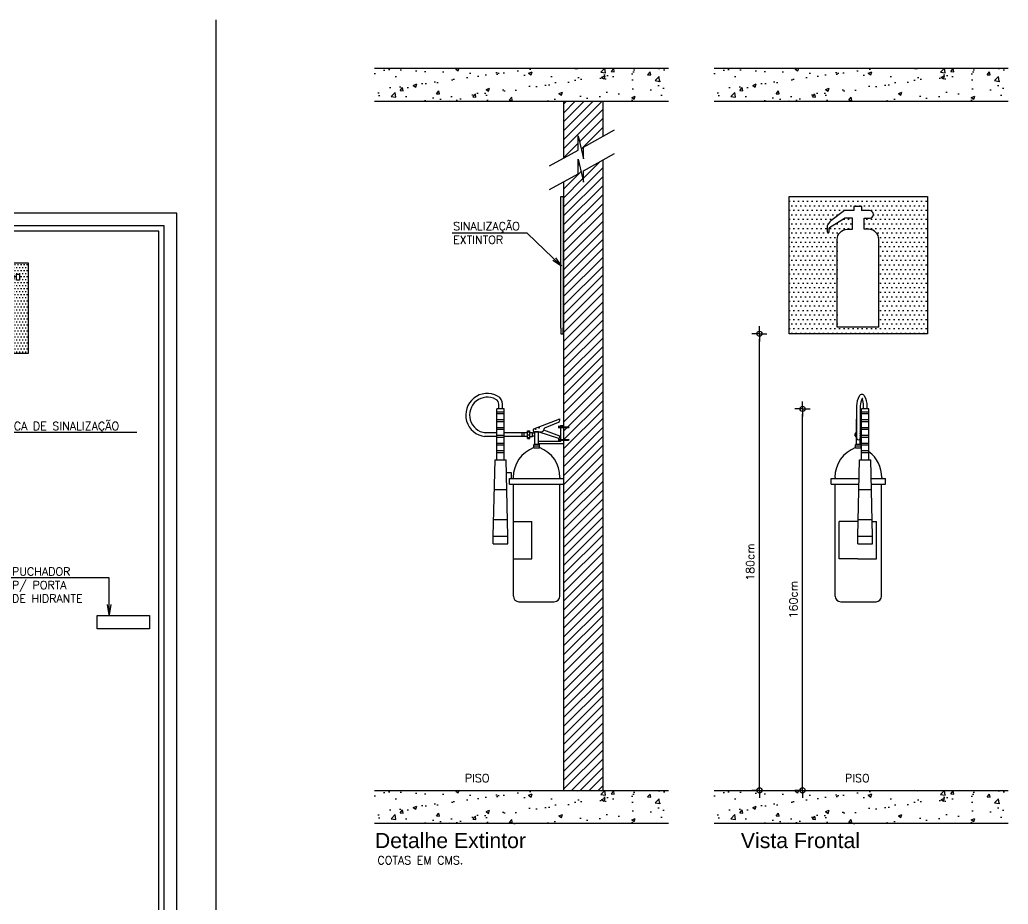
# Model space of a CAD drawing. Header units: millimetres. Extents: x 0 to 114, y 0 to 82.
# Drawn here: x 41.43 to 60.93, y 64.55 to 82.01 of the extents above; entities that cross this region are included whole.
import ezdxf

# ---------------------------------------------------------------- set-up
doc = ezdxf.new("R2010")
doc.units = ezdxf.units.MM
for name, color, linetype in [('CAR-01', 252, 'Continuous'), ('COTAS', 252, 'Continuous'), ('INC-DETALHE-TXT', 7, 'Continuous'), ('INC-DETALHES', 7, 'Continuous'), ('INC-DETALHES-TXT', 7, 'Continuous'), ('P01', 8, 'Continuous'), ('P03', 7, 'Continuous')]:
    doc.layers.add(name, color=color, linetype=linetype)
doc.styles.add('140-25', font='arial.ttf', dxfattribs={"height": 0.15})
doc.styles.add('140-75', font='arial.ttf', dxfattribs={"height": 0.45})
doc.styles.add('60-100', font='romans.shx', dxfattribs={"height": 0.16})
doc.styles.add('60-50', font='romans.shx', dxfattribs={"height": 0.08})
doc.styles.add('60-75', font='romans.shx', dxfattribs={"height": 0.12})
doc.dimstyles.new('60-75', dxfattribs={"dimtxt": 0.12, "dimasz": 0.075, "dimexe": 0.05, "dimexo": 0.05, "dimgap": 0.075, "dimtad": 1, "dimzin": 4, "dimdsep": 46, "dimtxsty": '60-75', "dimblk": 'BOLINHA', "dimcen": 0.09, "dimse1": 1, "dimse2": 1, "dimclrd": 8, "dimclre": 8, "dimclrt": 7, "dimadec": 0, "dimazin": 0, "dimtfac": 1.8, "dimtix": 1, "dimtmove": 2, "dimatfit": 3, "dimldrblk": 'BOLINHA', "dimfxl": 0.05, "dimtvp": 2, "dimtolj": 1, "dimtzin": 4, "dimarcsym": 0})
doc.dimstyles.new('SETAS75', dxfattribs={"dimtxt": 0.16, "dimasz": 0.15, "dimexe": 0.15, "dimexo": 0, "dimgap": 0.1, "dimtad": 1, "dimzin": 10, "dimdsep": 46, "dimtxsty": '60-100', "dimblk1": 'OPEN', "dimblk2": 'OPEN', "dimsah": 1, "dimcen": 0, "dimclrd": 8, "dimclre": 8, "dimclrt": 7, "dimadec": 0, "dimazin": 0, "dimtfac": 1, "dimtix": 1, "dimtmove": 2, "dimatfit": 3, "dimldrblk": 'OPEN', "dimfxl": 0.15, "dimtolj": 1, "dimtzin": 6, "dimarcsym": 0})

# ---------------------------------------------------------------- blocks, each defined once
blk = doc.blocks.new('BOLINHA')
at = {"color": 0, "linetype": 'ByBlock', "lineweight": -2}
for q in [(-1.5, 0), (0, 1.5), (1.5, 0), (0, -1.5)]:
    blk.add_line((0, 0), q, dxfattribs=at)
blk.add_circle((0, 0), 0.5, dxfattribs=at)
blk = doc.blocks.new('*D157')
at = {"layer": 'COTAS', "color": 8, "lineweight": -2, "transparency": 16777216}
blk.add_line((2.556, 9.525), (2.556, 0.075), dxfattribs=at)
at = {"layer": 'Defpoints', "color": 0, "transparency": 16777216}
for p in [(4.311, 9.6), (4.311, 0), (2.556, 0)]:
    blk.add_point(p, dxfattribs=at)
at = {"layer": 'COTAS', "color": 8, "lineweight": -2, "transparency": 16777216, "xscale": 0.075, "yscale": 0.075, "zscale": 0.075}
for p, rotation in [((2.556, 9.6), 90), ((2.556, 0), 270)]:
    blk.add_blockref('BOLINHA', p, dxfattribs=dict(at, rotation=rotation))
at = {"layer": 'COTAS', "color": 7, "transparency": 16777216, "insert": (2.421, 4.8), "char_height": 0.12, "attachment_point": 5, "rotation": 90, "style": '60-75'}
blk.add_mtext('\\A1;1.80', dxfattribs=at)
blk = doc.blocks.new('PLACAHID')
at = {"layer": 'CAR-01'}
h = blk.add_hatch(dxfattribs=at)
h.set_pattern_fill('DOTS,_O', color=10, scale=0.0375)
h.set_pattern_definition([(0, (-466.55343, -492.11795), (0.029765625, 0.05953125), [0, -0.05953125])])
h.paths.add_polyline_path([(0, -1.794), (1.811, -1.794), (1.811, 0), (0, 0)])
h.paths.add_polyline_path([(1.639, -0.345), (1.579, -0.345), (1.579, -0.224), (1.639, -0.224)], flags=16)
h.paths.add_polyline_path([(1.528, -0.324), (1.052, -0.335), (1.052, -0.233), (1.528, -0.243)], flags=16)
h.paths.add_polyline_path([(1.012, -0.385), (0.931, -0.385), (0.931, -0.193), (1.012, -0.193)], flags=16)
at = {"layer": 'CAR-01', "color": 10}
for p, q in [((0.782, -0.226), (0.891, -0.226)), ((0.891, -0.345), (0.821, -0.345)), ((0.891, -0.226), (0.891, -0.345)), ((0.891, -0.226), (0.891, -0.345)), ((0.787, -0.973), (0.787, -0.916)), ((0.871, -0.973), (0.787, -0.973)), ((0.871, -0.973), (0.871, -0.937)), ((0.922, -0.934), (0.922, -0.982))]:
    blk.add_line(p, q, dxfattribs=at)
for points in [[(0, 0), (1.811, 0), (1.811, -1.794), (0, -1.794)], [(0.931, -0.193), (1.012, -0.193), (1.012, -0.385), (0.931, -0.385)], [(1.579, -0.224), (1.639, -0.224), (1.639, -0.345), (1.579, -0.345)]]:
    blk.add_lwpolyline(points, close=True, dxfattribs=at)
blk.add_lwpolyline([(1.528, -0.243), (1.528, -0.324), (1.052, -0.335), (1.052, -0.233), (1.528, -0.243)], dxfattribs=at)
for centre, radius, start, end in [((0.857, -0.915), 0.693, 96.1605, 262.2279), ((0.847, -0.926), 0.582, 92.5095, 270.2139), ((0.908, -0.936), 0.525, 62.9981, 206.6088), ((0.92, -0.98), 0.446, 87.8998, 164.3688), ((0.871, -1.007), 0.605, 259.7431, 62.8589), ((0.885, -1.021), 0.489, 265.5472, 84.0041), ((0.89, -0.966), 0.313, 117.4883, 220.6966), ((0.874, -0.954), 0.211, 115.5344, 194.0742), ((0.936, -0.948), 0.321, 16.3405, 126.249), ((0.903, -0.989), 0.256, 21.6765, 118.1525), ((0.823, -0.966), 0.435, 208.0971, 14.4789), ((0.827, -0.957), 0.351, 163.8359, 317.4233), ((0.834, -0.916), 0.0474, 149.8413, 180), ((0.897, -0.952), 0.12, 119.5131, 149.8413), ((0.904, -0.966), 0.135, 50.4201, 119.5131), ((0.897, -0.942), 0.0268, 17.2198, 168.8586), ((0.819, -1.001), 0.221, 287.4277, 39.0356), ((0.809, -0.989), 0.345, 323.2864, 15.8685), ((0.796, -0.995), 0.127, 184.6333, 6.1918), ((0.805, -0.993), 0.234, 229.5256, 290.1135)]:
    blk.add_arc(centre, radius, start, end, dxfattribs=at)
blk = doc.blocks.new('_OPEN')
at = {"color": 0, "linetype": 'ByBlock'}
for p, q in [((-1, 0.167), (0, 0)), ((0, 0), (-1, -0.167)), ((0, 0), (-1, 0))]:
    blk.add_line(p, q, dxfattribs=at)
blk = doc.blocks.new('*D158')
at = {"layer": 'Defpoints', "color": 0, "transparency": 16777216}
for p in [(5.693, 6.758), (7.204, 6.758), (5.768, 0)]:
    blk.add_point(p, dxfattribs=at)
at = {"layer": 'INC-DETALHE-TXT', "color": 8, "lineweight": -2, "transparency": 16777216}
blk.add_line((5.693, 0.075), (5.693, 6.683), dxfattribs=at)
at = {"layer": 'INC-DETALHE-TXT', "color": 8, "lineweight": -2, "transparency": 16777216, "xscale": 0.075, "yscale": 0.075, "zscale": 0.075}
for p, rotation in [((5.693, 6.758), 90), ((5.693, 0), 270)]:
    blk.add_blockref('BOLINHA', p, dxfattribs=dict(at, rotation=rotation))
at = {"layer": 'INC-DETALHE-TXT', "color": 7, "transparency": 16777216, "insert": (5.558, 3.379), "char_height": 0.12, "attachment_point": 5, "rotation": 90, "style": '60-75'}
blk.add_mtext('\\A1;180cm', dxfattribs=at)
blk = doc.blocks.new('*D159')
at = {"layer": 'Defpoints', "color": 0, "transparency": 16777216}
for p in [(6.332, 5.645), (7.204, 5.645), (6.408, 0)]:
    blk.add_point(p, dxfattribs=at)
at = {"layer": 'INC-DETALHE-TXT', "color": 8, "lineweight": -2, "transparency": 16777216}
blk.add_line((6.332, 0.075), (6.332, 5.57), dxfattribs=at)
at = {"layer": 'INC-DETALHE-TXT', "color": 8, "lineweight": -2, "transparency": 16777216, "xscale": 0.075, "yscale": 0.075, "zscale": 0.075}
for p, rotation in [((6.332, 5.645), 90), ((6.332, 0), 270)]:
    blk.add_blockref('BOLINHA', p, dxfattribs=dict(at, rotation=rotation))
at = {"layer": 'INC-DETALHE-TXT', "color": 7, "transparency": 16777216, "insert": (6.197, 2.822), "char_height": 0.12, "attachment_point": 5, "rotation": 90, "style": '60-75'}
blk.add_mtext('\\A1;160cm', dxfattribs=at)
blk = doc.blocks.new('A$C69FA3486')
at = {"layer": 'P01'}
for points in [[(6.511, 0), (6.511, 11.68), (0.751, 11.68), (0.751, 0)], [(6.324, 0), (6.324, 11.493), (0.937, 11.493), (0.937, 0)], [(6.244, 0), (6.244, 11.413), (1.017, 11.413), (1.017, 0)]]:
    blk.add_lwpolyline(points, dxfattribs=at)
blk.add_lwpolyline([(6.104, 5.725), (6.104, 5.528), (5.331, 5.528), (5.331, 5.725)], close=True, dxfattribs=at)
at = {"layer": 'P03'}
blk.add_lwpolyline([(0, 0), (7.091, 0)], dxfattribs=at)
at = {"layer": 'INC-DETALHES', "xscale": 0.75, "yscale": 0.75, "zscale": 0.75}
blk.add_blockref('PLACAHID', (2.952, 10.946), dxfattribs=at)
at = {"layer": 'INC-DETALHE-TXT', "style": '60-50'}
blk.add_text('PLACA DE SINALIZAÇÃO', height=0.12, dxfattribs=at).set_placement((3.809, 8.469))
at = {"layer": 'INC-DETALHE-TXT', "insert": (4.07, 6.435), "char_height": 0.12, "width": 1.18049, "attachment_point": 1, "style": '60-50'}
blk.add_mtext('PUCHADOR\\PP/ PORTA DE HIDRANTE', dxfattribs=at)
at = {"layer": 'INC-DETALHES-TXT', "style": '60-100'}
blk.add_text('SEM ESCALA', height=0.12, dxfattribs=at).set_placement((1.522, -2.184))
at = {"layer": 'INC-DETALHES-TXT', "insert": (1.511, -0.874), "char_height": 0.225, "width": 4.27198, "attachment_point": 1, "style": '140-75'}
blk.add_mtext('Detalhe de Porta com Placa de Sinalização para Hidrantes\\P(Pav. Tipo)', dxfattribs=at)
at = {"layer": 'COTAS'}
dim = blk.add_linear_dim(base=(2.556, 0), p1=(4.311, 9.6), p2=(4.311, 0), angle=90, text='1.80', dimstyle='60-75', override={"dimclrd": 8}, dxfattribs=at)
dim.commit()
dim.dimension.update_dxf_attribs({"geometry": '*D157', "text_midpoint": (2.421, 4.8)})
at = {"layer": 'INC-DETALHE-TXT'}
for points in [[(3.631, 9.6), (3.631, 8.436), (5.916, 8.436)], [(5.508, 5.736), (5.508, 6.281), (3.987, 6.281)]]:
    blk.add_leader(points, dimstyle='SETAS75', override={"dimclrd": 8}, dxfattribs=at)
blk = doc.blocks.new('A$C75C02466')
at = {"layer": 'CAR-01'}
h = blk.add_hatch(dxfattribs=at)
h.set_pattern_fill('DOTS,_O', color=10, scale=0.042436)
h.set_pattern_definition([(0, (-3652.52822, -1432.34999), (0.0336835857, 0.0673671715), [0, -0.0673671715])])
h.paths.add_polyline_path([(8.182, 8.789), (6.133, 8.789), (6.133, 6.758), (8.182, 6.758)])
h.paths.add_polyline_path([(7.459, 6.856), (6.845, 6.856), (6.845, 8.154, -0.401103), (6.99, 8.306), (7.069, 8.306), (7.069, 8.469), (6.951, 8.469), (6.73, 8.329, 0.199992), (6.727, 8.323), (6.727, 8.26), (6.696, 8.26), (6.696, 8.355, -0.141115), (6.752, 8.431), (6.954, 8.583), (7.093, 8.583), (7.093, 8.642), (7.211, 8.642), (7.211, 8.582), (7.323, 8.582, -1), (7.323, 8.468), (7.245, 8.468), (7.245, 8.306), (7.301, 8.306, -0.427447), (7.459, 8.154)], flags=16)
at = {"layer": 'INC-DETALHES'}
h = blk.add_hatch(dxfattribs=at)
h.set_pattern_fill('AR-CONC', color=252, scale=0.075, style=0)
h.set_pattern_definition([(50, (-47.7687, -52.59484), (0.5379451, -0.047064), [0.05625, -0.61875]), (355, (-47.7687, -52.59484), (-0.1040635, 0.564144), [0.045, -0.495]), (100.4514, (-47.72386, -52.59876), (0.433882, 0.5170797), [0.047805, -0.5258566]), (46.1842, (-47.7687, -52.44484), (0.800431, -0.124139), [0.084375, -0.928125]), (96.6356, (-47.702, -52.4552), (0.700997, 0.7305884), [0.071708, -0.788785]), (351.1842, (-47.7687, -52.4448), (0.7009965, 0.730589), [0.0675, -0.7425]), (21, (-47.6937, -52.48234), (0.4476803, -0.3019642), [0.05625, -0.61875]), (326, (-47.6937, -52.48234), (0.1824865, 0.5438625), [0.045, -0.495]), (71.4514, (-47.6564, -52.5075), (0.630167, 0.241898), [0.047805, -0.5258566]), (37.5, (-47.76869, -52.59484), (0.0091199, 0.2496704), [0, -0.489, 0, -0.5025, 0, -0.496875]), (7.5, (-47.7687, -52.59484), (0.19730215, 0.2958088), [0, -0.2865, 0, -0.47775, 0, -0.189375]), (327.5, (-47.93594, -52.59484), (0.40036683, -0.01691615), [0, -0.1875, 0, -0.585, 0, -0.77625]), (317.5, (-48.01094, -52.59484), (0.4373896, 0.0750787), [0, -0.24375, 0, -0.3885, 0, -0.55125])])
h.paths.add_polyline_path([(0, 10.691), (0, 10.197), (4.351, 10.197), (4.351, 10.691)])
h = blk.add_hatch(dxfattribs=at)
h.set_pattern_fill('AR-CONC', color=252, scale=0.075, style=0)
h.set_pattern_definition([(50, (-42.7448, -52.59484), (0.5379451, -0.047064), [0.05625, -0.61875]), (355, (-42.7448, -52.59484), (-0.1040635, 0.564144), [0.045, -0.495]), (100.4514, (-42.69996, -52.59876), (0.433882, 0.5170797), [0.047805, -0.5258566]), (46.1842, (-42.7448, -52.44484), (0.800431, -0.124139), [0.084375, -0.928125]), (96.6356, (-42.6781, -52.4552), (0.700997, 0.7305884), [0.071708, -0.788785]), (351.1842, (-42.7448, -52.4448), (0.7009965, 0.730589), [0.0675, -0.7425]), (21, (-42.6698, -52.48234), (0.4476803, -0.3019642), [0.05625, -0.61875]), (326, (-42.6698, -52.48234), (0.1824865, 0.5438625), [0.045, -0.495]), (71.4514, (-42.6325, -52.5075), (0.630167, 0.241898), [0.047805, -0.5258566]), (37.5, (-42.74479, -52.59484), (0.0091199, 0.2496704), [0, -0.489, 0, -0.5025, 0, -0.496875]), (7.5, (-42.7448, -52.59484), (0.19730215, 0.2958088), [0, -0.2865, 0, -0.47775, 0, -0.189375]), (327.5, (-42.91204, -52.59484), (0.40036683, -0.01691615), [0, -0.1875, 0, -0.585, 0, -0.77625]), (317.5, (-42.98704, -52.59484), (0.4373896, 0.0750787), [0, -0.24375, 0, -0.3885, 0, -0.55125])])
h.paths.add_polyline_path([(5.024, 10.691), (5.024, 10.197), (9.375, 10.197), (9.375, 10.691)])
h = blk.add_hatch(dxfattribs=at)
h.set_pattern_fill('ANSI31', color=9, scale=0.75, style=0)
h.set_pattern_definition([(45, (-47.76869, -62.68842), (-0.06629126, 0.06629126), [])])
h.paths.add_polyline_path([(2.799, 9.36), (3.01, 9.477), (3.01, 9.69), (3.089, 9.348), (3.089, 9.521), (3.38, 9.682), (3.38, 10.197), (2.799, 10.197)])
h = blk.add_hatch(dxfattribs=at)
h.set_pattern_fill('ANSI31', color=9, scale=0.75, style=0)
h.set_pattern_definition([(45, (-47.76869, -63.28565), (-0.06629126, 0.06629126), [])])
h.paths.add_polyline_path([(3.38, 9.333), (3.089, 9.172), (3.089, 9), (3.01, 9.342), (3.01, 9.128), (2.8, 9.012), (2.799, 5.383), (2.868, 5.383), (2.879, 5.377), (2.869, 5.372), (2.799, 5.372), (2.799, 5.192), (2.868, 5.192), (2.879, 5.186), (2.869, 5.181), (2.799, 5.181), (2.799, 0.906), (2.799, 0), (3.38, 0), (3.38, 0.953)])
at = {"layer": 'INC-DETALHES', "linetype": 'ByBlock'}
h = blk.add_hatch(dxfattribs=at)
h.set_pattern_fill('AR-CONC', color=252, scale=0.075, style=0)
h.set_pattern_definition([(50, (-47.7687, -63.28565), (0.5379451, -0.047064), [0.05625, -0.61875]), (355, (-47.7687, -63.28565), (-0.1040635, 0.564144), [0.045, -0.495]), (100.4514, (-47.72386, -63.28957), (0.433882, 0.5170797), [0.047805, -0.5258566]), (46.1842, (-47.7687, -63.13565), (0.800431, -0.124139), [0.084375, -0.928125]), (96.6356, (-47.702, -63.146), (0.700997, 0.7305884), [0.071708, -0.788785]), (351.1842, (-47.7687, -63.13565), (0.7009965, 0.730589), [0.0675, -0.7425]), (21, (-47.6937, -63.17315), (0.4476803, -0.3019642), [0.05625, -0.61875]), (326, (-47.6937, -63.17315), (0.1824865, 0.5438625), [0.045, -0.495]), (71.4514, (-47.6564, -63.1983), (0.630167, 0.241898), [0.047805, -0.5258566]), (37.5, (-47.76869, -63.28565), (0.0091199, 0.2496704), [0, -0.489, 0, -0.5025, 0, -0.496875]), (7.5, (-47.7687, -63.28565), (0.19730215, 0.2958088), [0, -0.2865, 0, -0.47775, 0, -0.189375]), (327.5, (-47.93594, -63.28565), (0.40036683, -0.01691615), [0, -0.1875, 0, -0.585, 0, -0.77625]), (317.5, (-48.01094, -63.28565), (0.4373896, 0.0750787), [0, -0.24375, 0, -0.3885, 0, -0.55125])])
h.paths.add_polyline_path([(0, 0), (0, -0.493), (4.351, -0.493), (4.351, 0)])
h = blk.add_hatch(dxfattribs=at)
h.set_pattern_fill('AR-CONC', color=252, scale=0.075, style=0)
h.set_pattern_definition([(50, (-42.7448, -63.28565), (0.5379451, -0.047064), [0.05625, -0.61875]), (355, (-42.7448, -63.28565), (-0.1040635, 0.564144), [0.045, -0.495]), (100.4514, (-42.69996, -63.28957), (0.433882, 0.5170797), [0.047805, -0.5258566]), (46.1842, (-42.7448, -63.13565), (0.800431, -0.124139), [0.084375, -0.928125]), (96.6356, (-42.6781, -63.146), (0.700997, 0.7305884), [0.071708, -0.788785]), (351.1842, (-42.7448, -63.13565), (0.7009965, 0.730589), [0.0675, -0.7425]), (21, (-42.6698, -63.17315), (0.4476803, -0.3019642), [0.05625, -0.61875]), (326, (-42.6698, -63.17315), (0.1824865, 0.5438625), [0.045, -0.495]), (71.4514, (-42.6325, -63.1983), (0.630167, 0.241898), [0.047805, -0.5258566]), (37.5, (-42.74479, -63.28565), (0.0091199, 0.2496704), [0, -0.489, 0, -0.5025, 0, -0.496875]), (7.5, (-42.7448, -63.28565), (0.19730215, 0.2958088), [0, -0.2865, 0, -0.47775, 0, -0.189375]), (327.5, (-42.91204, -63.28565), (0.40036683, -0.01691615), [0, -0.1875, 0, -0.585, 0, -0.77625]), (317.5, (-42.98704, -63.28565), (0.4373896, 0.0750787), [0, -0.24375, 0, -0.3885, 0, -0.55125])])
h.paths.add_polyline_path([(5.024, 0), (5.024, -0.493), (9.375, -0.493), (9.375, 0)])
at = {"layer": 'CAR-01', "color": 10}
for p, q in [((7.211, 8.642), (7.093, 8.642)), ((7.093, 8.642), (7.093, 8.583)), ((7.211, 8.582), (7.211, 8.642)), ((6.954, 8.583), (6.752, 8.431)), ((7.093, 8.583), (6.954, 8.583)), ((7.323, 8.582), (7.211, 8.582)), ((6.696, 8.355), (6.696, 8.26)), ((6.733, 8.331), (6.951, 8.469)), ((7.245, 8.306), (7.245, 8.468)), ((7.245, 8.468), (7.323, 8.468)), ((6.696, 8.26), (6.727, 8.26)), ((6.727, 8.26), (6.727, 8.323)), ((7.314, 8.306), (7.245, 8.306)), ((7.459, 6.856), (7.459, 8.154))]:
    blk.add_line(p, q, dxfattribs=at)
blk.add_lwpolyline([(6.133, 8.789), (8.182, 8.789), (8.182, 6.758), (6.133, 6.758)], close=True, dxfattribs=at)
blk.add_lwpolyline([(7.459, 6.856), (6.845, 6.856), (6.845, 8.154, -0.401103), (6.99, 8.306), (7.069, 8.306), (7.069, 8.469), (6.951, 8.469)], format="xyb", dxfattribs=at)
for centre, radius, start, end in [((7.323, 8.525), 0.0569, 270, 90), ((6.855, 8.294), 0.171, 126.9452, 159.0742), ((6.736, 8.323), 0.00864, 109.973, 180), ((7.308, 8.154), 0.152, 0, 87.4234)]:
    blk.add_arc(centre, radius, start, end, dxfattribs=at)
at = {"layer": 'INC-DETALHES', "color": 254}
for p, q in [((0, 10.691), (4.351, 10.691)), ((5.024, 10.691), (9.375, 10.691)), ((4.351, 10.197), (0, 10.197)), ((9.375, 10.197), (5.024, 10.197))]:
    blk.add_line(p, q, dxfattribs=at)
at = {"layer": 'INC-DETALHES', "color": 252}
for p, q in [((2.799, 9.36), (2.799, 10.197)), ((3.38, 9.682), (3.38, 10.197)), ((3.01, 9.477), (3.01, 9.69)), ((3.01, 9.69), (3.089, 9.348)), ((3.089, 9.521), (3.552, 9.777)), ((3.089, 9.348), (3.089, 9.521)), ((2.589, 9.244), (3.01, 9.477)), ((3.089, 9.172), (3.552, 9.428)), ((3.01, 9.342), (3.089, 9)), ((3.01, 9.128), (3.01, 9.342)), ((3.38, 0.906), (3.38, 9.333)), ((2.589, 8.896), (3.01, 9.128)), ((3.089, 9), (3.089, 9.172)), ((2.799, 0.906), (2.799, 9.012)), ((1.838, 5.645), (1.838, 5.714)), ((1.893, 5.645), (1.893, 5.714)), ((1.809, 4.893), (1.809, 5.645)), ((1.919, 5.645), (1.809, 5.645)), ((1.809, 5.603), (1.919, 5.603)), ((1.809, 5.576), (1.919, 5.576)), ((1.919, 4.893), (1.919, 5.645)), ((7.131, 5.69), (7.131, 5.219)), ((7.186, 5.692), (7.186, 5.219)), ((7.204, 4.893), (7.204, 5.645)), ((7.314, 5.645), (7.204, 5.645)), ((7.204, 5.603), (7.314, 5.603)), ((7.204, 5.576), (7.314, 5.576)), ((7.235, 5.645), (7.235, 5.692)), ((7.29, 5.645), (7.29, 5.689)), ((7.314, 4.893), (7.314, 5.645)), ((1.809, 5.487), (1.919, 5.487)), ((1.809, 5.46), (1.919, 5.46)), ((2.358, 5.35), (2.739, 5.499)), ((2.521, 5.368), (2.719, 5.451)), ((2.739, 5.478), (2.739, 5.499)), ((7.123, 5.489), (7.123, 5.318)), ((7.193, 5.318), (7.193, 5.489)), ((7.204, 5.487), (7.314, 5.487)), ((7.204, 5.46), (7.314, 5.46)), ((1.809, 5.292), (1.625, 5.292)), ((1.809, 5.371), (1.919, 5.371)), ((1.809, 5.344), (1.919, 5.344)), ((2.195, 5.292), (1.919, 5.292)), ((2.185, 5.236), (2.185, 5.292)), ((2.264, 5.292), (2.195, 5.292)), ((2.215, 5.236), (2.215, 5.292)), ((2.264, 5.206), (2.264, 5.319)), ((2.264, 5.319), (2.298, 5.319)), ((2.264, 5.308), (2.298, 5.308)), ((2.298, 5.206), (2.298, 5.319)), ((2.336, 5.294), (2.298, 5.294)), ((2.336, 5.234), (2.336, 5.294)), ((2.371, 5.285), (2.336, 5.285)), ((2.366, 5.308), (2.43, 5.308)), ((2.426, 5.308), (2.371, 5.308)), ((2.371, 5.126), (2.371, 5.308)), ((2.426, 5.126), (2.426, 5.308)), ((2.43, 5.308), (2.723, 5.212)), ((2.43, 5.308), (2.475, 5.308)), ((2.739, 5.24), (2.502, 5.329)), ((2.724, 5.36), (2.724, 5.394)), ((2.724, 5.394), (2.73, 5.389)), ((2.724, 5.36), (2.73, 5.365)), ((2.748, 5.383), (2.868, 5.383)), ((2.748, 5.372), (2.869, 5.372)), ((2.753, 5.402), (2.799, 5.402)), ((2.753, 5.402), (2.753, 5.165)), ((2.879, 5.377), (2.868, 5.383)), ((2.879, 5.377), (2.869, 5.372)), ((7.131, 5.312), (7.103, 5.264)), ((7.131, 5.312), (7.131, 5.312)), ((7.204, 5.28), (7.186, 5.312)), ((7.186, 5.312), (7.186, 5.312)), ((7.204, 5.371), (7.314, 5.371)), ((7.204, 5.344), (7.314, 5.344)), ((1.809, 5.236), (1.625, 5.236)), ((1.809, 5.255), (1.919, 5.255)), ((1.809, 5.228), (1.919, 5.228)), ((1.809, 5.141), (1.919, 5.141)), ((2.195, 5.236), (1.919, 5.236)), ((2.264, 5.236), (2.195, 5.236)), ((2.264, 5.264), (2.298, 5.264)), ((2.264, 5.221), (2.298, 5.221)), ((2.264, 5.206), (2.298, 5.206)), ((2.336, 5.234), (2.298, 5.234)), ((2.371, 5.243), (2.336, 5.243)), ((2.368, 5.126), (2.428, 5.126)), ((2.753, 5.165), (2.426, 5.165)), ((2.799, 5.127), (2.426, 5.127)), ((2.724, 5.169), (2.724, 5.203)), ((2.724, 5.203), (2.73, 5.198)), ((2.724, 5.169), (2.73, 5.174)), ((2.739, 5.222), (2.739, 5.24)), ((2.748, 5.192), (2.868, 5.192)), ((2.748, 5.181), (2.869, 5.181)), ((2.879, 5.186), (2.868, 5.192)), ((2.879, 5.186), (2.869, 5.181)), ((7.103, 5.264), (7.131, 5.217)), ((7.128, 5.126), (7.188, 5.126)), ((7.131, 5.126), (7.131, 5.219)), ((7.131, 5.217), (7.131, 5.217)), ((7.186, 5.217), (7.204, 5.249)), ((7.186, 5.217), (7.186, 5.217)), ((7.186, 5.126), (7.186, 5.217)), ((7.204, 5.255), (7.314, 5.255)), ((7.204, 5.228), (7.314, 5.228)), ((7.204, 5.141), (7.314, 5.141)), ((1.809, 5.114), (1.919, 5.114)), ((1.809, 5.031), (1.919, 5.031)), ((1.809, 5.003), (1.919, 5.003)), ((2.357, 5.07), (2.357, 5.115)), ((2.357, 5.098), (2.439, 5.098)), ((2.357, 5.07), (2.439, 5.07)), ((2.439, 5.07), (2.439, 5.115)), ((7.117, 5.07), (7.117, 5.115)), ((7.117, 5.098), (7.199, 5.098)), ((7.117, 5.07), (7.199, 5.07)), ((7.199, 5.07), (7.199, 5.115)), ((7.204, 5.114), (7.314, 5.114)), ((7.204, 5.031), (7.314, 5.031)), ((7.204, 5.003), (7.314, 5.003)), ((1.755, 3.76), (1.782, 4.893)), ((1.782, 4.893), (1.946, 4.893)), ((1.973, 3.76), (1.946, 4.893)), ((7.15, 3.76), (7.177, 4.893)), ((7.177, 4.893), (7.341, 4.893)), ((7.368, 3.76), (7.341, 4.893)), ((2.026, 4.699), (1.95, 4.699)), ((2.026, 4.615), (2.026, 4.699)), ((1.995, 4.615), (2.799, 4.615)), ((1.995, 4.532), (1.995, 4.615)), ((2.052, 4.631), (2.052, 4.615)), ((6.755, 4.532), (6.755, 4.615)), ((6.755, 4.615), (7.17, 4.615)), ((6.813, 4.631), (6.813, 4.615)), ((7.347, 4.615), (7.56, 4.615)), ((7.503, 4.631), (7.503, 4.615)), ((7.56, 4.532), (7.56, 4.615)), ((1.771, 4.451), (1.956, 4.451)), ((1.995, 4.532), (2.799, 4.532)), ((2.053, 2.875), (2.053, 4.532)), ((2.741, 2.875), (2.741, 4.532)), ((6.755, 4.532), (7.168, 4.532)), ((6.814, 2.875), (6.814, 4.532)), ((7.166, 4.451), (7.351, 4.451)), ((7.349, 4.532), (7.56, 4.532)), ((7.501, 2.875), (7.501, 4.532)), ((1.761, 4.009), (1.967, 4.009)), ((2.053, 3.98), (2.328, 3.98)), ((2.328, 3.427), (2.328, 3.98)), ((6.875, 3.427), (6.875, 3.98)), ((7.151, 3.98), (6.875, 3.98)), ((7.151, 3.98), (7.155, 3.98)), ((7.156, 4.009), (7.362, 4.009)), ((7.363, 3.98), (7.426, 3.98)), ((7.426, 3.427), (7.426, 3.98)), ((1.755, 3.76), (1.973, 3.76)), ((1.755, 3.65), (1.755, 3.76)), ((1.973, 3.65), (1.973, 3.76)), ((7.15, 3.76), (7.368, 3.76)), ((7.15, 3.65), (7.15, 3.76)), ((7.368, 3.65), (7.368, 3.76)), ((1.755, 3.65), (1.973, 3.65)), ((7.15, 3.65), (7.368, 3.65)), ((2.053, 3.427), (2.328, 3.427)), ((7.151, 3.427), (6.875, 3.427)), ((7.151, 3.427), (7.426, 3.427)), ((2.136, 2.792), (2.658, 2.792)), ((6.896, 2.792), (7.419, 2.792))]:
    blk.add_line(p, q, dxfattribs=at)
at = {"layer": 'INC-DETALHES', "color": 10}
for p, q in [((2.756, 6.841), (2.756, 8.789)), ((2.756, 8.789), (2.79, 8.789)), ((2.79, 8.789), (2.79, 6.838)), ((2.756, 6.841), (2.756, 6.758)), ((2.756, 6.758), (2.79, 6.758)), ((2.79, 6.758), (2.79, 6.844))]:
    blk.add_line(p, q, dxfattribs=at)
at = {"layer": 'INC-DETALHES'}
for p, q in [((2.742, 4.631), (2.742, 4.615)), ((2.799, 4.532), (2.799, 4.615))]:
    blk.add_line(p, q, dxfattribs=at)
at = {"layer": 'INC-DETALHES', "color": 252, "linetype": 'ByBlock'}
for p, q in [((2.799, 0), (2.799, 0.953)), ((3.38, 0), (3.38, 0.953))]:
    blk.add_line(p, q, dxfattribs=at)
at = {"layer": 'INC-DETALHES', "color": 255}
for p, q in [((0, 0), (4.351, 0)), ((5.024, 0), (9.375, 0)), ((4.351, -0.493), (0, -0.493)), ((9.375, -0.493), (5.024, -0.493))]:
    blk.add_line(p, q, dxfattribs=at)
at = {"layer": 'INC-DETALHES', "color": 252}
for centre in [(2.382, 5.343), (2.433, 5.365)]:
    blk.add_circle(centre, 0.00343, dxfattribs=at)
for centre, radius, start, end in [((1.669, 5.555), 0.32, 61.7055, 263.2331), ((7.21, 5.812), 0.0465, 30.6429, 150.0241), ((1.669, 5.555), 0.264, 61.7055, 263.2331), ((1.755, 5.714), 0.0829, 0, 61.7055), ((1.755, 5.714), 0.138, 0, 61.7055), ((7.425, 5.688), 0.294, 150.0536, 179.5346), ((7.426, 5.684), 0.24, 151.4815, 177.9839), ((7.019, 5.698), 0.216, 358.459, 26.5011), ((7.22, 5.798), 0.00535, 14.5742, 175.5712), ((7.002, 5.69), 0.288, 0.0732, 30.3609), ((2.712, 5.478), 0.0276, 284.1512, 0), ((7.133, 5.489), 0.01, 90, 180), ((7.183, 5.489), 0.01, 0, 90), ((2.366, 5.33), 0.0215, 112.3453, 270), ((2.476, 5.335), 0.0267, 267.4442, 7.9282), ((2.53, 5.342), 0.0276, 109.649, 186.092), ((2.748, 5.411), 0.0276, 230.5616, 270), ((2.748, 5.344), 0.0276, 90, 129.4384), ((7.133, 5.318), 0.01, 180, 255.8448), ((7.158, 5.263), 0.0331, 144.3539, 215.6461), ((7.183, 5.318), 0.01, 285.4992, 0), ((7.158, 5.263), 0.0331, 328.3639, 31.6361), ((2.368, 5.115), 0.0111, 90, 180), ((2.428, 5.115), 0.0111, 0, 90), ((2.728, 5.222), 0.0111, 240.7775, 0), ((2.748, 5.22), 0.0276, 230.5616, 270), ((2.748, 5.153), 0.0276, 90, 129.4384), ((7.128, 5.115), 0.0111, 90, 180), ((7.158, 5.218), 0.0275, 176.7727, 3.2273), ((7.188, 5.115), 0.0111, 0, 90), ((2.516, 4.637), 0.464, 110.0445, 180.7322), ((2.279, 4.637), 0.464, 359.2678, 69.7511), ((7.276, 4.637), 0.464, 110.0445, 180.7322), ((7.039, 4.637), 0.464, 69.1057, 69.7511), ((7.039, 4.637), 0.464, 359.2678, 53.6756), ((2.136, 2.875), 0.0829, 180, 270), ((2.658, 2.875), 0.0829, 270, 0), ((6.896, 2.875), 0.0829, 180, 270), ((7.419, 2.875), 0.0829, 270, 0)]:
    blk.add_arc(centre, radius, start, end, dxfattribs=at)
at = {"layer": 'INC-DETALHE-TXT', "style": '60-50'}
for p in [(1.335, 0.121), (6.96, 0.121)]:
    blk.add_text('PISO', height=0.12, dxfattribs=at).set_placement(p)
at = {"layer": 'INC-DETALHE-TXT', "color": 7}
for s, height, style, p in [('Detalhe Extintor', 0.225, '140-25', (0.004, -0.855)), ('Vista Frontal', 0.225, '140-25', (5.419, -0.855)), ('COTAS EM CMS.', 0.12, '60-50', (0.042, -1.096))]:
    blk.add_text(s, height=height, dxfattribs=dict(at, style=style)).set_placement(p)
at = {"layer": 'INC-DETALHE-TXT', "color": 7, "insert": (1.162, 8.41), "char_height": 0.12, "width": 0.99643, "attachment_point": 1, "style": '60-50'}
blk.add_mtext('SINALIZAÇÃO EXTINTOR', dxfattribs=at)
at = {"layer": 'INC-DETALHE-TXT'}
for base, p1, p2, text, picture, middle in [((5.693, 6.758), (5.768, 0), (7.204, 6.758), '180cm', '*D158', (5.558, 3.379)), ((6.332, 5.645), (6.408, 0), (7.204, 5.645), '160cm', '*D159', (6.197, 2.822))]:
    dim = blk.add_linear_dim(base=base, p1=p1, p2=p2, angle=90, text=text, dimstyle='60-75', override={"dimclrd": 8}, dxfattribs=at)
    dim.commit()
    dim.dimension.update_dxf_attribs({"geometry": picture, "text_midpoint": middle})
blk.add_leader([(2.765, 7.758), (2.256, 8.248), (1.15, 8.248)], dimstyle='SETAS75', override={"dimtad": 0, "dimclrd": 8, "dimfxl": 0.05}, dxfattribs=at)

msp = doc.modelspace()

# ---------------------------------------------------------------- linework, layer by layer
at = {"layer": 'CAR-01'}
msp.add_line((45.3, 82.009), (45.3, 57.3), dxfattribs=at)

# ---------------------------------------------------------------- block references
at = {"layer": 'INC-DETALHES', "color": 7, "xscale": 1.333333333333333, "yscale": 1.333333333333333, "zscale": 1.333333333333333}
for name, p in [('A$C75C02466', (48.43, 66.801)), ('A$C69FA3486', (35.85, 62.619))]:
    msp.add_blockref(name, p, dxfattribs=at)

doc.saveas('drawing.dxf')
